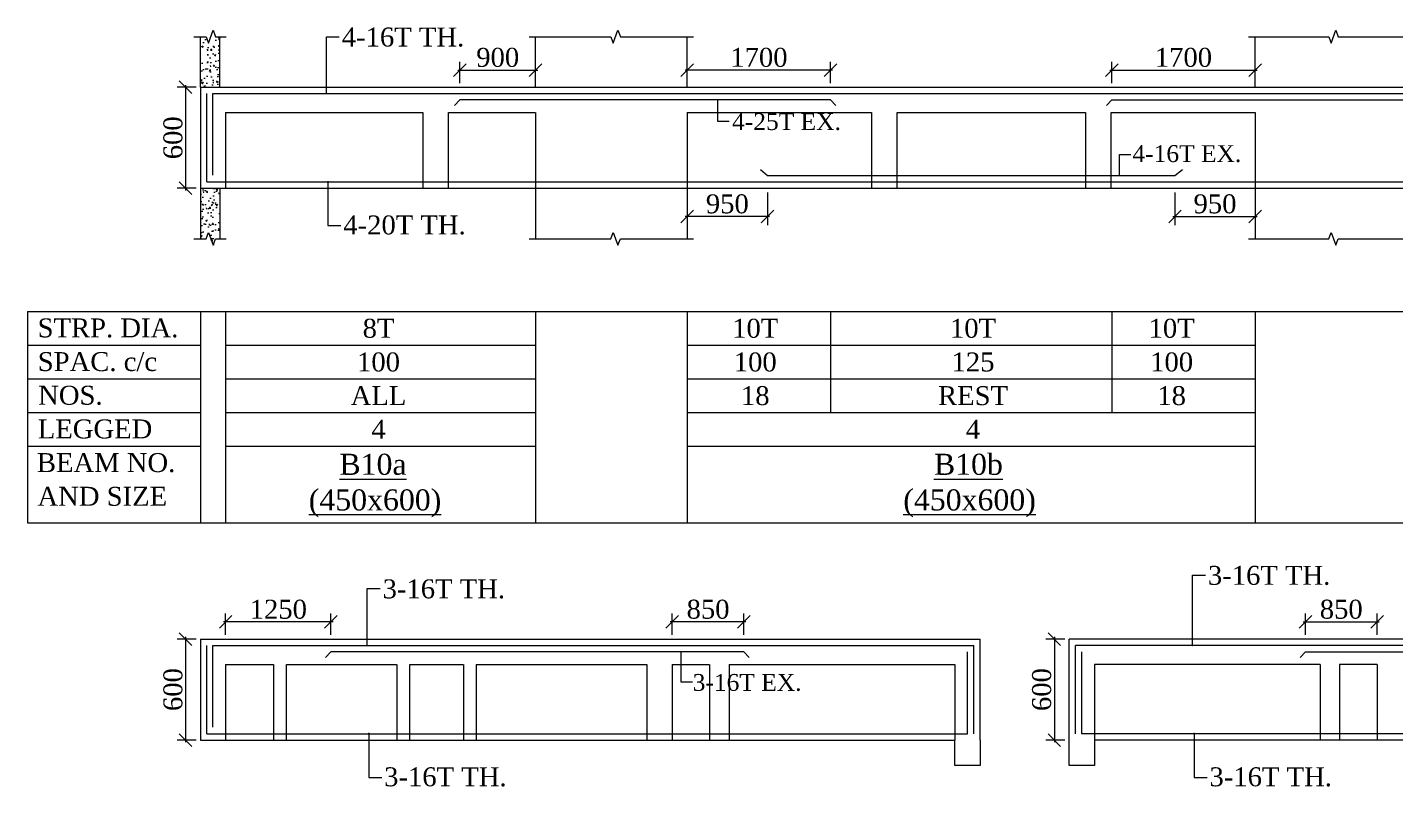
# Model space of a CAD drawing. Header units: millimetres. Extents: x 9781889 to 10654170, y -7832723 to -7608561.
# Drawn here: x 9914775 to 9931014, y -7796186 to -7787167 of the extents above; entities that cross this region are included whole.
import ezdxf
from ezdxf.enums import TextEntityAlignment as Align

# ---------------------------------------------------------------- set-up
doc = ezdxf.new("R2010")
doc.units = ezdxf.units.MM
doc.header["$LTSCALE"] = 10
doc.header["$PDMODE"] = 3
doc.linetypes.add('HIDDEN', pattern=[0.375, 0.25, -0.125])
for name, color, linetype, lineweight in [('S-CUT OUT LINE', 9, 'Continuous', 0), ('S-DIM L.S.', 7, 'Continuous', 0), ('S-HATCH', 8, 'Continuous', 0), ('S-L.S.SECTION', 5, 'Continuous', 0), ('S-L.S.SLAB LINE', 252, 'HIDDEN', 0), ('S-L.S.STEEL', 1, 'Continuous', 9), ('S-SECTION MARK', 7, 'Continuous', 0), ('S-SHEET', 251, 'Continuous', 0), ('S-TEXT', 7, 'Continuous', 0), ('S-TEXT L.S. BEAM NO.', 30, 'Continuous', 0), ('S-TEXT. L.S.', 7, 'Continuous', 0)]:
    doc.layers.add(name, color=color, linetype=linetype, lineweight=lineweight)
doc.styles.add('135', font='arial.ttf', dxfattribs={"width": 0.8, "height": 135})
doc.styles.get("Standard").update_dxf_attribs({"font": 'arial.ttf'})
doc.styles.add('TEXT', font='times.ttf')
doc.dimstyles.new('75', dxfattribs={"dimtxt": 135, "dimasz": 90, "dimexe": 0.1, "dimexo": 0.03, "dimgap": 0.09, "dimtad": 1, "dimdec": 0, "dimzin": 0, "dimdsep": 46, "dimtxsty": '135', "dimblk": 'ARCHTICK', "dimcen": 0.09, "dimclrd": 256, "dimclre": 256, "dimclrt": 256, "dimadec": 0, "dimazin": 0, "dimtfac": 1, "dimtdec": 0, "dimtofl": 0, "dimtmove": 1, "dimatfit": 3, "dimldrblk": 'DOTSMALL', "dimfxl": 1, "dimtolj": 1, "dimtzin": 0, "dimlwd": -1, "dimlwe": -1, "dimarcsym": 0})
doc.dimstyles.new('SETU_1', dxfattribs={"dimtxt": 200, "dimasz": 150, "dimexe": 100, "dimexo": 50, "dimgap": 35, "dimtad": 1, "dimdec": 0, "dimzin": 0, "dimdsep": 46, "dimtxsty": 'Standard', "dimblk": 'OBLIQUE', "dimcen": 150, "dimdle": 25, "dimclrd": 256, "dimclre": 7, "dimclrt": 256, "dimadec": 0, "dimazin": 0, "dimtfac": 1, "dimtdec": 0, "dimtofl": 0, "dimtmove": 1, "dimatfit": 3, "dimfxl": 1, "dimtolj": 1, "dimtzin": 0, "dimlwd": -1, "dimlwe": 5, "dimarcsym": 1})
pattern_1 = [(50, (-121663.63, 37762.91), (182.184669, -15.9390855), [19.05, -209.55]), (355, (-121663.63, 37762.91), (-35.2434214, 191.0568452), [15.24, -167.6405842]), (100.4514447, (-121648.45, 37761.59), (146.941247, 175.117752), [16.1900088, -178.0902446]), (46.1842, (-121663.63, 37813.71), (271.079041, -42.042328), [28.575, -314.325]), (96.6355576, (-121641.04, 37810.2), (237.404134, 247.4261246), [24.285023, -267.135608]), (351.1841512, (-121663.63, 37813.71), (237.404134, 247.4261246), [22.859967, -251.459732]), (21, (-121638.23, 37801.01), (151.6143913, -102.2651982), [19.05, -209.55]), (326, (-121638.23, 37801.01), (61.8020283, 184.187966), [15.24, -167.64]), (71.451445, (-121625.6, 37792.5), (213.4164193, 81.922769), [16.1900088, -178.0899376]), (37.5, (-121663.634, 37762.914), (3.08860325, 84.55503887), [0, -165.608, 0, -170.18, 0, -168.275]), (7.5, (-121663.63, 37762.91), (66.8196625, 100.1805748), [0, -97.028, 0, -161.798, 0, -64.135]), (327.5, (-121720.276, 37762.914), (135.59059517, -5.728744), [0, -63.5, 0, -198.12, 0, -262.89]), (317.5, (-121745.68, 37762.91), (148.1291814, 25.426491), [0, -82.55, 0, -131.572, 0, -186.69])]

# ---------------------------------------------------------------- blocks, each defined once
blk = doc.blocks.new('_ArchTick')
at = {"color": 0, "linetype": 'ByBlock', "const_width": 0.15}
blk.add_lwpolyline([(-0.5, -0.5), (0.5, 0.5)], dxfattribs=at)
blk = doc.blocks.new('_Oblique')
at = {"color": 0, "linetype": 'ByBlock', "lineweight": -2}
blk.add_line((-0.5, -0.5), (0.5, 0.5), dxfattribs=at)
blk = doc.blocks.new('*D81')
at = {"layer": 'Defpoints', "color": 0, "transparency": 16777216}
for p in [(9916828, -7787879), (9916653, -7789079), (9916828, -7789079)]:
    blk.add_point(p, dxfattribs=at)
at = {"layer": 'S-DIM L.S.', "color": 7, "lineweight": 5, "transparency": 16777216}
for p, q in [((9916778, -7787879), (9916553, -7787879)), ((9916778, -7789079), (9916553, -7789079))]:
    blk.add_line(p, q, dxfattribs=at)
at = {"layer": 'S-DIM L.S.', "transparency": 16777216}
blk.add_line((9916653, -7787854), (9916653, -7789104), dxfattribs=at)
at = {"layer": 'S-DIM L.S.', "transparency": 16777216, "xscale": 150, "yscale": 150, "zscale": 150}
for p, rotation in [((9916653, -7787879), 90), ((9916653, -7789079), 270)]:
    blk.add_blockref('_Oblique', p, dxfattribs=dict(at, rotation=rotation))
at = {"layer": 'S-DIM L.S.', "transparency": 16777216, "insert": (9916503, -7788479), "char_height": 225, "attachment_point": 5, "rotation": 90, "style": 'TEXT'}
blk.add_mtext('\\A1;600', dxfattribs=at)
blk = doc.blocks.new('*D45')
at = {"layer": 'Defpoints', "color": 0, "transparency": 16777216}
for p in [(9920807, -7787675), (9919907, -7787879, 0), (9920807, -7787879, 0)]:
    blk.add_point(p, dxfattribs=at)
at = {"layer": 'S-DIM L.S.', "transparency": 16777216}
blk.add_line((9919882, -7787675), (9920832, -7787675), dxfattribs=at)
at = {"layer": 'S-DIM L.S.', "color": 7, "lineweight": 5, "transparency": 16777216}
for p, q in [((9919907, -7787829), (9919907, -7787575)), ((9920807, -7787829), (9920807, -7787575))]:
    blk.add_line(p, q, dxfattribs=at)
at = {"layer": 'S-DIM L.S.', "transparency": 16777216, "xscale": 150, "yscale": 150, "zscale": 150, "rotation": 180}
blk.add_blockref('_Oblique', (9919907, -7787675), dxfattribs=at)
at = {"layer": 'S-DIM L.S.', "transparency": 16777216, "xscale": 150, "yscale": 150, "zscale": 150}
blk.add_blockref('_Oblique', (9920807, -7787675), dxfattribs=at)
at = {"layer": 'S-DIM L.S.', "transparency": 16777216, "insert": (9920357, -7787525), "char_height": 225, "attachment_point": 5, "style": 'TEXT'}
blk.add_mtext('\\A1;900', dxfattribs=at)
blk = doc.blocks.new('*D46')
at = {"layer": 'Defpoints', "color": 0, "transparency": 16777216}
for p in [(9922607, -7787675), (9922607, -7787879, 0), (9924307, -7787879, 0)]:
    blk.add_point(p, dxfattribs=at)
at = {"layer": 'S-DIM L.S.', "transparency": 16777216}
blk.add_line((9924332, -7787675), (9922582, -7787675), dxfattribs=at)
at = {"layer": 'S-DIM L.S.', "color": 7, "lineweight": 5, "transparency": 16777216}
for p, q in [((9922607, -7787829), (9922607, -7787575)), ((9924307, -7787829), (9924307, -7787575))]:
    blk.add_line(p, q, dxfattribs=at)
at = {"layer": 'S-DIM L.S.', "transparency": 16777216, "xscale": 150, "yscale": 150, "zscale": 150, "rotation": 180}
blk.add_blockref('_Oblique', (9922607, -7787675), dxfattribs=at)
at = {"layer": 'S-DIM L.S.', "transparency": 16777216, "xscale": 150, "yscale": 150, "zscale": 150}
blk.add_blockref('_Oblique', (9924307, -7787675), dxfattribs=at)
at = {"layer": 'S-DIM L.S.', "transparency": 16777216, "insert": (9923457, -7787525), "char_height": 225, "attachment_point": 5, "style": 'TEXT'}
blk.add_mtext('\\A1;1700', dxfattribs=at)
blk = doc.blocks.new('*D48')
at = {"layer": 'Defpoints', "color": 0, "transparency": 16777216}
for p in [(9929345, -7787675), (9927645, -7787879, 0), (9929345, -7787879, 0)]:
    blk.add_point(p, dxfattribs=at)
at = {"layer": 'S-DIM L.S.', "transparency": 16777216}
blk.add_line((9927620, -7787675), (9929370, -7787675), dxfattribs=at)
at = {"layer": 'S-DIM L.S.', "color": 7, "lineweight": 5, "transparency": 16777216}
for p, q in [((9927645, -7787829), (9927645, -7787575)), ((9929345, -7787829), (9929345, -7787575))]:
    blk.add_line(p, q, dxfattribs=at)
at = {"layer": 'S-DIM L.S.', "transparency": 16777216, "xscale": 150, "yscale": 150, "zscale": 150, "rotation": 180}
blk.add_blockref('_Oblique', (9927645, -7787675), dxfattribs=at)
at = {"layer": 'S-DIM L.S.', "transparency": 16777216, "xscale": 150, "yscale": 150, "zscale": 150}
blk.add_blockref('_Oblique', (9929345, -7787675), dxfattribs=at)
at = {"layer": 'S-DIM L.S.', "transparency": 16777216, "insert": (9928495, -7787525), "char_height": 225, "attachment_point": 5, "style": 'TEXT'}
blk.add_mtext('\\A1;1700', dxfattribs=at)
blk = doc.blocks.new('*D50')
at = {"layer": 'Defpoints', "color": 0, "transparency": 16777216}
for p in [(9928395, -7789079, 0), (9929345, -7789079, 0), (9929345, -7789415)]:
    blk.add_point(p, dxfattribs=at)
at = {"layer": 'S-DIM L.S.', "color": 7, "lineweight": 5, "transparency": 16777216}
for p, q in [((9928395, -7789129), (9928395, -7789515)), ((9929345, -7789129), (9929345, -7789515))]:
    blk.add_line(p, q, dxfattribs=at)
at = {"layer": 'S-DIM L.S.', "transparency": 16777216}
blk.add_line((9928370, -7789415), (9929370, -7789415), dxfattribs=at)
at = {"layer": 'S-DIM L.S.', "transparency": 16777216, "xscale": 150, "yscale": 150, "zscale": 150, "rotation": 180}
blk.add_blockref('_Oblique', (9928395, -7789415), dxfattribs=at)
at = {"layer": 'S-DIM L.S.', "transparency": 16777216, "xscale": 150, "yscale": 150, "zscale": 150}
blk.add_blockref('_Oblique', (9929345, -7789415), dxfattribs=at)
at = {"layer": 'S-DIM L.S.', "transparency": 16777216, "insert": (9928870, -7789265), "char_height": 225, "attachment_point": 5, "style": 'TEXT'}
blk.add_mtext('\\A1;950', dxfattribs=at)
blk = doc.blocks.new('*D51')
at = {"layer": 'Defpoints', "color": 0, "transparency": 16777216}
for p in [(9922607, -7789079, 0), (9923557, -7789079, 0), (9922607, -7789415)]:
    blk.add_point(p, dxfattribs=at)
at = {"layer": 'S-DIM L.S.', "color": 7, "lineweight": 5, "transparency": 16777216}
for p, q in [((9922607, -7789129), (9922607, -7789515)), ((9923557, -7789129), (9923557, -7789515))]:
    blk.add_line(p, q, dxfattribs=at)
at = {"layer": 'S-DIM L.S.', "transparency": 16777216}
blk.add_line((9923582, -7789415), (9922582, -7789415), dxfattribs=at)
at = {"layer": 'S-DIM L.S.', "transparency": 16777216, "xscale": 150, "yscale": 150, "zscale": 150, "rotation": 180}
blk.add_blockref('_Oblique', (9922607, -7789415), dxfattribs=at)
at = {"layer": 'S-DIM L.S.', "transparency": 16777216, "xscale": 150, "yscale": 150, "zscale": 150}
blk.add_blockref('_Oblique', (9923557, -7789415), dxfattribs=at)
at = {"layer": 'S-DIM L.S.', "transparency": 16777216, "insert": (9923082, -7789265), "char_height": 225, "attachment_point": 5, "style": 'TEXT'}
blk.add_mtext('\\A1;950', dxfattribs=at)
blk = doc.blocks.new('*D137')
at = {"layer": 'Defpoints', "color": 0, "transparency": 16777216}
for p in [(9916828, -7794433), (9916653, -7795633), (9916828, -7795633)]:
    blk.add_point(p, dxfattribs=at)
at = {"layer": 'S-DIM L.S.', "color": 7, "lineweight": 5, "transparency": 16777216}
for p, q in [((9916778, -7794433), (9916553, -7794433)), ((9916778, -7795633), (9916553, -7795633))]:
    blk.add_line(p, q, dxfattribs=at)
at = {"layer": 'S-DIM L.S.', "transparency": 16777216}
blk.add_line((9916653, -7794408), (9916653, -7795658), dxfattribs=at)
at = {"layer": 'S-DIM L.S.', "transparency": 16777216, "xscale": 150, "yscale": 150, "zscale": 150}
for p, rotation in [((9916653, -7794433), 90), ((9916653, -7795633), 270)]:
    blk.add_blockref('_Oblique', p, dxfattribs=dict(at, rotation=rotation))
at = {"layer": 'S-DIM L.S.', "transparency": 16777216, "insert": (9916503, -7795033), "char_height": 225, "attachment_point": 5, "rotation": 90, "style": 'TEXT'}
blk.add_mtext('\\A1;600', dxfattribs=at)
blk = doc.blocks.new('*D138')
at = {"layer": 'Defpoints', "color": 0, "transparency": 16777216}
for p in [(9917128, -7794229), (9917128, -7794433, 0), (9918378, -7794433, 0)]:
    blk.add_point(p, dxfattribs=at)
at = {"layer": 'S-DIM L.S.', "color": 7, "lineweight": 5, "transparency": 16777216}
for p, q in [((9917128, -7794383), (9917128, -7794129)), ((9918378, -7794383), (9918378, -7794129))]:
    blk.add_line(p, q, dxfattribs=at)
at = {"layer": 'S-DIM L.S.', "transparency": 16777216}
blk.add_line((9918403, -7794229), (9917103, -7794229), dxfattribs=at)
at = {"layer": 'S-DIM L.S.', "transparency": 16777216, "xscale": 150, "yscale": 150, "zscale": 150, "rotation": 180}
blk.add_blockref('_Oblique', (9917128, -7794229), dxfattribs=at)
at = {"layer": 'S-DIM L.S.', "transparency": 16777216, "xscale": 150, "yscale": 150, "zscale": 150}
blk.add_blockref('_Oblique', (9918378, -7794229), dxfattribs=at)
at = {"layer": 'S-DIM L.S.', "transparency": 16777216, "insert": (9917753, -7794080), "char_height": 225, "attachment_point": 5, "style": 'TEXT'}
blk.add_mtext('\\A1;1250', dxfattribs=at)
blk = doc.blocks.new('*D136')
at = {"layer": 'Defpoints', "color": 0, "transparency": 16777216}
for p in [(9922428, -7794229), (9922428, -7794433, 0), (9923278, -7794433, 0)]:
    blk.add_point(p, dxfattribs=at)
at = {"layer": 'S-DIM L.S.', "color": 7, "lineweight": 5, "transparency": 16777216}
for p, q in [((9922428, -7794383), (9922428, -7794129)), ((9923278, -7794383), (9923278, -7794129))]:
    blk.add_line(p, q, dxfattribs=at)
at = {"layer": 'S-DIM L.S.', "transparency": 16777216}
blk.add_line((9923303, -7794229), (9922403, -7794229), dxfattribs=at)
at = {"layer": 'S-DIM L.S.', "transparency": 16777216, "xscale": 150, "yscale": 150, "zscale": 150, "rotation": 180}
blk.add_blockref('_Oblique', (9922428, -7794229), dxfattribs=at)
at = {"layer": 'S-DIM L.S.', "transparency": 16777216, "xscale": 150, "yscale": 150, "zscale": 150}
blk.add_blockref('_Oblique', (9923278, -7794229), dxfattribs=at)
at = {"layer": 'S-DIM L.S.', "transparency": 16777216, "insert": (9922853, -7794080), "char_height": 225, "attachment_point": 5, "style": 'TEXT'}
blk.add_mtext('\\A1;850', dxfattribs=at)
blk = doc.blocks.new('*D140')
at = {"layer": 'Defpoints', "color": 0, "transparency": 16777216}
for p in [(9930793, -7794229), (9929943, -7794433, 0), (9930793, -7794433, 0)]:
    blk.add_point(p, dxfattribs=at)
at = {"layer": 'S-DIM L.S.', "color": 7, "lineweight": 5, "transparency": 16777216}
for p, q in [((9929943, -7794383), (9929943, -7794129)), ((9930793, -7794383), (9930793, -7794129))]:
    blk.add_line(p, q, dxfattribs=at)
at = {"layer": 'S-DIM L.S.', "transparency": 16777216}
blk.add_line((9929918, -7794229), (9930818, -7794229), dxfattribs=at)
at = {"layer": 'S-DIM L.S.', "transparency": 16777216, "xscale": 150, "yscale": 150, "zscale": 150, "rotation": 180}
blk.add_blockref('_Oblique', (9929943, -7794229), dxfattribs=at)
at = {"layer": 'S-DIM L.S.', "transparency": 16777216, "xscale": 150, "yscale": 150, "zscale": 150}
blk.add_blockref('_Oblique', (9930793, -7794229), dxfattribs=at)
at = {"layer": 'S-DIM L.S.', "transparency": 16777216, "insert": (9930368, -7794080), "char_height": 225, "attachment_point": 5, "style": 'TEXT'}
blk.add_mtext('\\A1;850', dxfattribs=at)
blk = doc.blocks.new('*D141')
at = {"layer": 'Defpoints', "color": 0, "transparency": 16777216}
for p in [(9927138, -7794433), (9926963, -7795633), (9927138, -7795633)]:
    blk.add_point(p, dxfattribs=at)
at = {"layer": 'S-DIM L.S.', "color": 7, "lineweight": 5, "transparency": 16777216}
for p, q in [((9927088, -7794433), (9926863, -7794433)), ((9927088, -7795633), (9926863, -7795633))]:
    blk.add_line(p, q, dxfattribs=at)
at = {"layer": 'S-DIM L.S.', "transparency": 16777216}
blk.add_line((9926963, -7794408), (9926963, -7795658), dxfattribs=at)
at = {"layer": 'S-DIM L.S.', "transparency": 16777216, "xscale": 150, "yscale": 150, "zscale": 150}
for p, rotation in [((9926963, -7794433), 90), ((9926963, -7795633), 270)]:
    blk.add_blockref('_Oblique', p, dxfattribs=dict(at, rotation=rotation))
at = {"layer": 'S-DIM L.S.', "transparency": 16777216, "insert": (9926813, -7795033), "char_height": 225, "attachment_point": 5, "rotation": 90, "style": 'TEXT'}
blk.add_mtext('\\A1;600', dxfattribs=at)

msp = doc.modelspace()

# ---------------------------------------------------------------- hatches: boundary and pattern name
at = {"layer": 'S-HATCH'}
h = msp.add_hatch(dxfattribs=at)
h.set_pattern_fill('AR-CONC', color=256)
h.set_pattern_definition(pattern_1)
h.paths.add_polyline_path([(9916827.7, -7787878.9), (9917057.7, -7787878.9), (9917057.7, -7787278.9), (9917008.1, -7787278.9), (9916980.1, -7787202), (9916924.2, -7787355.7), (9916896.2, -7787278.9), (9916827.7, -7787278.9)])
h = msp.add_hatch(dxfattribs=at)
h.set_pattern_fill('AR-CONC', color=256)
h.set_pattern_definition(pattern_1)
h.paths.add_polyline_path([(9916924.2, -7789602), (9916980.1, -7789755.7), (9917008.1, -7789678.9), (9917057.7, -7789678.9), (9917057.7, -7789078.9), (9916827.7, -7789078.9), (9916827.7, -7789678.9), (9916896.2, -7789678.9)])

# ---------------------------------------------------------------- linework, layer by layer
at = {"layer": 'S-CUT OUT LINE', "color": 5, "elevation": 0}
for points in [[(9916749.4, -7787278.9), (9916896.2, -7787278.9), (9916924.2, -7787355.7), (9916980.1, -7787202), (9917008.1, -7787278.9), (9917132.7, -7787278.9)], [(9920728.9, -7787278.9), (9921700.4, -7787278.9), (9921728.4, -7787355.7), (9921784.3, -7787202), (9921812.3, -7787278.9), (9922682.2, -7787278.9)], [(9929266.4, -7787278.9), (9930219.7, -7787278.9), (9930247.7, -7787355.7), (9930303.6, -7787202), (9930331.6, -7787278.9), (9931219.7, -7787278.9)], [(9916749.4, -7789678.9), (9916896.2, -7789678.9), (9916924.2, -7789602), (9916980.1, -7789755.7), (9917008.1, -7789678.9), (9917132.7, -7789678.9)], [(9920728.9, -7789678.9), (9921700.4, -7789678.9), (9921728.4, -7789602), (9921784.3, -7789755.7), (9921812.3, -7789678.9), (9922682.2, -7789678.9)], [(9929266.4, -7789678.9), (9930219.7, -7789678.9), (9930247.7, -7789602), (9930303.6, -7789755.7), (9930331.6, -7789678.9), (9931219.7, -7789678.9)]]:
    msp.add_lwpolyline(points, dxfattribs=at)
at = {"layer": 'S-L.S.SECTION'}
for p, q in [((9916827.7, -7787878.9, 0), (9916827.7, -7787278.9, 0)), ((9917057.7, -7787878.9, 0), (9917057.7, -7787278.9, 0)), ((9920807.2, -7787878.9, 0), (9920807.2, -7787278.9, 0)), ((9922607.2, -7787878.9, 0), (9922607.2, -7787278.9, 0)), ((9929344.7, -7787878.9, 0), (9929344.7, -7787278.9, 0)), ((9916827.7, -7787878.9, 0), (9943661.6, -7787878.9, 0)), ((9916827.8, -7787878.9, 0), (9916827.8, -7789078.9, 0)), ((9916827.7, -7789078.9, 0), (9943661.6, -7789078.9, 0)), ((9916827.7, -7789078.9, 0), (9916827.7, -7789678.9, 0)), ((9917057.7, -7789078.9, 0), (9917057.7, -7789678.9, 0)), ((9920807.2, -7789078.9, 0), (9920807.2, -7789678.9, 0)), ((9922607.2, -7789078.9, 0), (9922607.2, -7789678.9, 0)), ((9929344.7, -7789078.9, 0), (9929344.7, -7789678.9, 0)), ((9916827.7, -7794433.3, 0), (9926082.7, -7794433.3, 0)), ((9916827.8, -7794433.3, 0), (9916827.8, -7795633.3, 0)), ((9926082.7, -7795633.3), (9926082.7, -7794433.3)), ((9936393.1, -7794433.3, 0), (9927138.1, -7794433.3, 0)), ((9927138.1, -7795633.3), (9927138.1, -7794433.3)), ((9916827.7, -7795633.3, 0), (9925782.7, -7795633.3, 0)), ((9936393.1, -7795633.3, 0), (9927438.1, -7795633.3, 0))]:
    msp.add_line(p, q, dxfattribs=at)
msp.add_lwpolyline([(9926082.7, -7795633.3), (9926082.7, -7795933.3), (9925782.7, -7795933.3), (9925782.7, -7795633.3)], dxfattribs=at)
at = {"layer": 'S-L.S.SECTION', "elevation": 0}
msp.add_lwpolyline([(9927438.1, -7795633.3), (9927438.1, -7795933.3), (9927138.1, -7795933.3), (9927138.1, -7795633.3)], dxfattribs=at)
at = {"layer": 'S-L.S.SLAB LINE', "ltscale": 0.3}
for p, q in [((9916827.7, -7788178.9, 0), (9916827.8, -7788178.9, 0)), ((9917127.7, -7788178.9, 0), (9919469.7, -7788178.9, 0)), ((9917127.8, -7788178.9, 0), (9917127.8, -7789078.9, 0)), ((9919469.7, -7788178.9, 0), (9919469.7, -7789078.9, 0)), ((9919769.7, -7788178.9, 0), (9920807.2, -7788178.9, 0)), ((9919769.7, -7788178.9, 0), (9919769.7, -7789078.9, 0)), ((9920807.2, -7788178.9, 0), (9920807.2, -7789078.9, 0)), ((9922607.2, -7788178.9, 0), (9924794.7, -7788178.9, 0)), ((9922607.2, -7788178.9, 0), (9922607.2, -7789078.9, 0)), ((9924794.7, -7788178.9, 0), (9924794.7, -7789078.9, 0)), ((9925094.7, -7788178.9, 0), (9927332.2, -7788178.9, 0)), ((9925094.7, -7788178.9, 0), (9925094.7, -7789078.9, 0)), ((9927332.2, -7788178.9, 0), (9927332.2, -7789078.9, 0)), ((9927632.2, -7788178.9, 0), (9929344.7, -7788178.9, 0)), ((9927632.2, -7788178.9, 0), (9927632.2, -7789078.9, 0)), ((9929344.7, -7788178.9, 0), (9929344.7, -7789078.9, 0)), ((9916827.7, -7794733.3, 0), (9916827.8, -7794733.3, 0)), ((9917127.7, -7794733.3, 0), (9917694.9, -7794733.3, 0)), ((9917127.8, -7794733.3, 0), (9917127.8, -7795633.3, 0)), ((9917694.9, -7794733.3), (9917694.9, -7795633.3)), ((9917844.9, -7794733.3, 0), (9919159.9, -7794733.3, 0)), ((9917844.9, -7794733.3), (9917844.9, -7795633.3)), ((9919159.9, -7794733.3), (9919159.9, -7795633.3)), ((9919309.9, -7794733.3, 0), (9919951.6, -7794733.3, 0)), ((9919309.9, -7794733.3), (9919309.9, -7795633.3)), ((9919951.6, -7794733.3), (9919951.6, -7795633.3)), ((9920101.6, -7794733.3, 0), (9922127.7, -7794733.3, 0)), ((9920101.6, -7794733.3), (9920101.6, -7795633.3)), ((9922127.7, -7794733.3), (9922127.7, -7795633.3)), ((9922427.7, -7794733.3, 0), (9922872.2, -7794733.3, 0)), ((9922427.7, -7794733.3), (9922427.7, -7795633.3)), ((9922872.2, -7794733.3), (9922872.2, -7795633.3)), ((9923102.2, -7794733.3, 0), (9925782.7, -7794733.3, 0)), ((9923102.2, -7794733.3), (9923102.2, -7795633.3)), ((9925782.7, -7794733.3), (9925782.7, -7795633.3)), ((9930118.6, -7794733.3, 0), (9927438.1, -7794733.3, 0)), ((9927438.1, -7794733.3), (9927438.1, -7795633.3)), ((9930118.6, -7794733.3), (9930118.6, -7795633.3)), ((9930793.1, -7794733.3, 0), (9930348.6, -7794733.3, 0)), ((9930348.6, -7794733.3), (9930348.6, -7795633.3)), ((9930793.1, -7794733.3), (9930793.1, -7795633.3))]:
    msp.add_line(p, q, dxfattribs=at)
at = {"layer": 'S-L.S.STEEL'}
for p, q in [((9916902.7, -7789003.9, 0), (9916902.7, -7787953.9, 0)), ((9916977.7, -7787953.9, 0), (9943586.6, -7787953.9, 0)), ((9916977.7, -7788924.2, 0), (9916977.7, -7787953.9, 0)), ((9924307.3, -7788028.9, 0), (9924370.5, -7788095.7, 0)), ((9927644.6, -7788028.9, 0), (9927581.4, -7788095.7, 0)), ((9916902.7, -7789003.9, 0), (9943511.6, -7789003.9, 0)), ((9916902.7, -7795558.3, 0), (9916902.7, -7794508.3, 0)), ((9916977.7, -7794508.3, 0), (9926007.7, -7794508.3, 0)), ((9916977.7, -7795478.6, 0), (9916977.7, -7794508.3, 0)), ((9926007.7, -7795558.3), (9926007.7, -7794508.3)), ((9936243.1, -7794508.3, 0), (9927213.1, -7794508.3, 0)), ((9927213.1, -7795558.3), (9927213.1, -7794508.3)), ((9923277.8, -7794583.3, 0), (9923341, -7794650.1, 0)), ((9925932.7, -7795558.3), (9925932.7, -7794583.3)), ((9927288.1, -7795558.3), (9927288.1, -7794583.3)), ((9929942.9, -7794583.3, 0), (9929879.8, -7794650.1, 0)), ((9916902.7, -7795558.3, 0), (9925932.7, -7795558.3, 0)), ((9936318.1, -7795558.3, 0), (9927288.1, -7795558.3, 0))]:
    msp.add_line(p, q, dxfattribs=at)
at = {"layer": 'S-L.S.STEEL', "elevation": 0}
msp.add_lwpolyline([(9928484, -7788860.6), (9928394.5, -7788928.9), (9923557.3, -7788928.9), (9923475.3, -7788858.1)], dxfattribs=at)
at = {"layer": 'S-L.S.STEEL'}
for points in [[(9924307.3, -7788028.9, 0), (9919907.2, -7788028.9, 0), (9919844, -7788095.7, 0)], [(9927644.6, -7788028.9, 0), (9932844.6, -7788028.9, 0), (9932907.8, -7788095.7, 0)], [(9923277.8, -7794583.3, 0), (9918377.9, -7794583.3, 0), (9918314.7, -7794650.1, 0)], [(9929942.9, -7794583.3, 0), (9934842.9, -7794583.3, 0), (9934906.1, -7794650.1, 0)]]:
    msp.add_polyline3d(points, dxfattribs=at)
at = {"layer": 'S-SHEET'}
for p, q in [((9914774.6, -7790541.4, 0), (9916827.7, -7790541.4, 0)), ((9914774.6, -7790541.4), (9914774.6, -7793050.7)), ((9916827.7, -7790541.4, 0), (9943661.6, -7790541.4, 0)), ((9916827.7, -7790541.4, 0), (9916827.7, -7793050.7, 0)), ((9917127.7, -7790541.4, 0), (9917127.7, -7793050.7, 0)), ((9920807.2, -7790541.4, 0), (9920807.2, -7793050.7, 0)), ((9922607.2, -7790541.4, 0), (9922607.2, -7793050.7, 0)), ((9924307.2, -7790541.4, 0), (9924307.2, -7791741.4, 0)), ((9927644.7, -7790541.4, 0), (9927644.7, -7791741.4, 0)), ((9929344.7, -7790541.4, 0), (9929344.7, -7793050.7, 0)), ((9914774.6, -7790941.4, 0), (9916827.7, -7790941.4, 0)), ((9917127.7, -7790941.4, 0), (9920807.2, -7790941.4, 0)), ((9922607.2, -7790941.4, 0), (9929344.7, -7790941.4, 0)), ((9914774.6, -7791341.4, 0), (9916827.7, -7791341.4, 0)), ((9917127.7, -7791341.4, 0), (9920807.2, -7791341.4, 0)), ((9922607.2, -7791341.4, 0), (9929344.7, -7791341.4, 0)), ((9914774.6, -7791741.4, 0), (9916827.7, -7791741.4, 0)), ((9917127.7, -7791741.4, 0), (9920807.2, -7791741.4, 0)), ((9922607.2, -7791741.4, 0), (9929344.7, -7791741.4, 0)), ((9914774.6, -7792141.4, 0), (9916827.7, -7792141.4, 0)), ((9917127.7, -7792141.4, 0), (9920807.2, -7792141.4, 0)), ((9922607.2, -7792141.4, 0), (9929344.7, -7792141.4, 0)), ((9914774.6, -7793050.7), (9966108.7, -7793050.7)), ((9914774.6, -7793050.7, 0), (9916827.7, -7793050.7, 0)), ((9916827.7, -7793050.7, 0), (9943661.6, -7793050.7, 0))]:
    msp.add_line(p, q, dxfattribs=at)

# ---------------------------------------------------------------- texts
at = {"layer": 'S-TEXT', "style": 'TEXT'}
for s, p in [('STRP. DIA.', (9915731.4, -7790849.5, 0)), ('SPAC. c/c', (9915605.8, -7791249.5, 0)), ('NOS.', (9915285.2, -7791649.5, 0)), ('LEGGED', (9915577.9, -7792049.5, 0)), ('BEAM NO.', (9915709.1, -7792449.5, 0)), ('AND SIZE', (9915663.9, -7792849.5, 0))]:
    msp.add_text(s, height=225, dxfattribs=at).set_placement(p, align=Align.CENTER)
at = {"layer": 'S-TEXT', "linetype": 'ByBlock', "style": 'TEXT'}
for s, p in [('8T', (9918942.2, -7790741.4, 0)), ('10T', (9923413.2, -7790741.4, 0)), ('10T', (9925998.1, -7790741.4, 0)), ('10T', (9928355.2, -7790741.4, 0)), ('100', (9918942.2, -7791141.4, 0)), ('100', (9923413.2, -7791141.4, 0)), ('125', (9925998.1, -7791141.4, 0)), ('100', (9928355.2, -7791141.4, 0)), ('ALL', (9918942.2, -7791541.4, 0)), ('18', (9923413.2, -7791541.4, 0)), ('REST', (9925998.1, -7791541.4, 0)), ('18', (9928355.2, -7791541.4, 0)), ('4', (9918942.2, -7791941.4, 0)), ('4', (9925998.1, -7791941.4, 0))]:
    msp.add_text(s, height=225, dxfattribs=at).set_placement(p, align=Align.MIDDLE_CENTER)
at = {"layer": 'S-TEXT L.S. BEAM NO.', "color": 140, "linetype": 'ByBlock', "style": 'TEXT'}
for s, p in [('%%UB10a', (9918478.1, -7792482.1, 0)), ('%%UB10b', (9925534, -7792482.1, 0)), ('%%U(450x600)', (9918114.4, -7792905.1, 0)), ('%%U(450x600)', (9925170.3, -7792905.1, 0))]:
    msp.add_text(s, height=250, dxfattribs=at).set_placement(p)
at = {"layer": 'S-TEXT. L.S.', "style": 'TEXT'}
for s, height, p in [('4-16T TH.', 225, (9918505.7, -7787394.6, 0)), ('4-25T EX.', 200, (9923138.1, -7788386.4, 0)), ('4-16T EX.', 200, (9927889.8, -7788766.8, 0)), ('4-20T TH.', 225, (9918524.1, -7789626.7, 0)), ('3-16T TH.', 225, (9928785.7, -7793788.4, 0)), ('3-16T TH.', 225, (9918990.5, -7793949, 0)), ('3-16T EX.', 200, (9922671, -7795047.9, 0)), ('3-16T TH.', 225, (9919008.8, -7796181.1, 0)), ('3-16T TH.', 225, (9928804, -7796181.1, 0))]:
    msp.add_text(s, height=height, dxfattribs=at).set_placement(p)

# ---------------------------------------------------------------- dimensions: what is measured, and where the dimension line sits
at = {"layer": 'S-DIM L.S.'}
for base, p1, p2, picture, middle in [((9920807.2, -7787675.1, 0), (9919907.2, -7787878.9, 0), (9920807.2, -7787878.9, 0), '*D45', (9920357.2, -7787525.3, 0)), ((9929344.6, -7787675.1, 0), (9927644.6, -7787878.9, 0), (9929344.6, -7787878.9, 0), '*D48', (9928494.6, -7787525.3, 0)), ((9929344.7, -7789414.9, 0), (9928394.5, -7789078.9, 0), (9929344.7, -7789078.9, 0), '*D50', (9928869.6, -7789265.2, 0)), ((9930792.9, -7794229.5, 0), (9929942.9, -7794433.3, 0), (9930792.9, -7794433.3, 0), '*D140', (9930367.9, -7794080, 0))]:
    dim = msp.add_linear_dim(base=base, p1=p1, p2=p2, angle=180, dimstyle='SETU_1', override={"dimtxt": 225, "dimtxsty": 'TEXT'}, dxfattribs=at)
    dim.commit()
    dim.dimension.update_dxf_attribs({"geometry": picture, "text_midpoint": middle})
for base, p1, p2, picture, middle in [((9922607.3, -7787675.1, 0), (9924307.3, -7787878.9, 0), (9922607.3, -7787878.9, 0), '*D46', (9923457.3, -7787525.3, 0)), ((9922607.2, -7789414.9, 0), (9923557.3, -7789078.9, 0), (9922607.2, -7789078.9, 0), '*D51', (9923082.3, -7789265.2, 0)), ((9917127.9, -7794229.5, 0), (9918377.9, -7794433.3, 0), (9917127.9, -7794433.3, 0), '*D138', (9917752.9, -7794080, 0)), ((9922427.8, -7794229.5, 0), (9923277.8, -7794433.3, 0), (9922427.8, -7794433.3, 0), '*D136', (9922852.8, -7794080, 0))]:
    dim = msp.add_linear_dim(base=base, p1=p1, p2=p2, dimstyle='SETU_1', override={"dimtxt": 225, "dimtxsty": 'TEXT'}, dxfattribs=at)
    dim.commit()
    dim.dimension.update_dxf_attribs({"geometry": picture, "text_midpoint": middle})
at = {"layer": 'S-DIM L.S.', "color": 7}
for base, p1, p2, picture, middle in [((9916652.6, -7789078.9, 0), (9916827.7, -7787878.9, 0), (9916827.7, -7789078.9, 0), '*D81', (9916503.1, -7788478.9, 0)), ((9916652.6, -7795633.3, 0), (9916827.7, -7794433.3, 0), (9916827.7, -7795633.3, 0), '*D137', (9916503.1, -7795033.3, 0)), ((9926962.9, -7795633.3, 0), (9927138.1, -7794433.3, 0), (9927138.1, -7795633.3, 0), '*D141', (9926813.5, -7795033.3, 0))]:
    dim = msp.add_linear_dim(base=base, p1=p1, p2=p2, angle=90, dimstyle='SETU_1', override={"dimtxt": 225, "dimlfac": 0.5, "dimtxsty": 'TEXT'}, dxfattribs=at)
    dim.commit()
    dim.dimension.update_dxf_attribs({"geometry": picture, "text_midpoint": middle})

# ---------------------------------------------------------------- leaders
at = {"layer": 'S-SECTION MARK'}
for points in [[(9918324.1, -7787953.9, 0), (9918324.1, -7787279.4, 0), (9918476.6, -7787279.4, 0)], [(9922964.1, -7788028.9, 0), (9922964.1, -7788281.2, 0), (9923103.4, -7788281.2, 0)], [(9927735.9, -7788928.9, 0), (9927735.9, -7788676.5, 0), (9927871.3, -7788676.5, 0)], [(9918342.4, -7788999.9, 0), (9918342.4, -7789521.9, 0), (9918495, -7789521.9, 0)], [(9928604, -7794508.3, 0), (9928604, -7793673.3, 0), (9928756.6, -7793673.3, 0)], [(9918808.8, -7794508.3, 0), (9918808.8, -7793833.8, 0), (9918961.4, -7793833.8, 0)], [(9922529.7, -7794583.3, 0), (9922529.7, -7794942.7, 0), (9922669, -7794942.7, 0)], [(9918827.1, -7795554.3, 0), (9918827.1, -7796076.3, 0), (9918979.7, -7796076.3, 0)], [(9928622.4, -7795554.3, 0), (9928622.4, -7796076.3, 0), (9928774.9, -7796076.3, 0)]]:
    msp.add_leader(points, dimstyle='75', override={"dimasz": 75}, dxfattribs=at)

doc.saveas('drawing.dxf')
